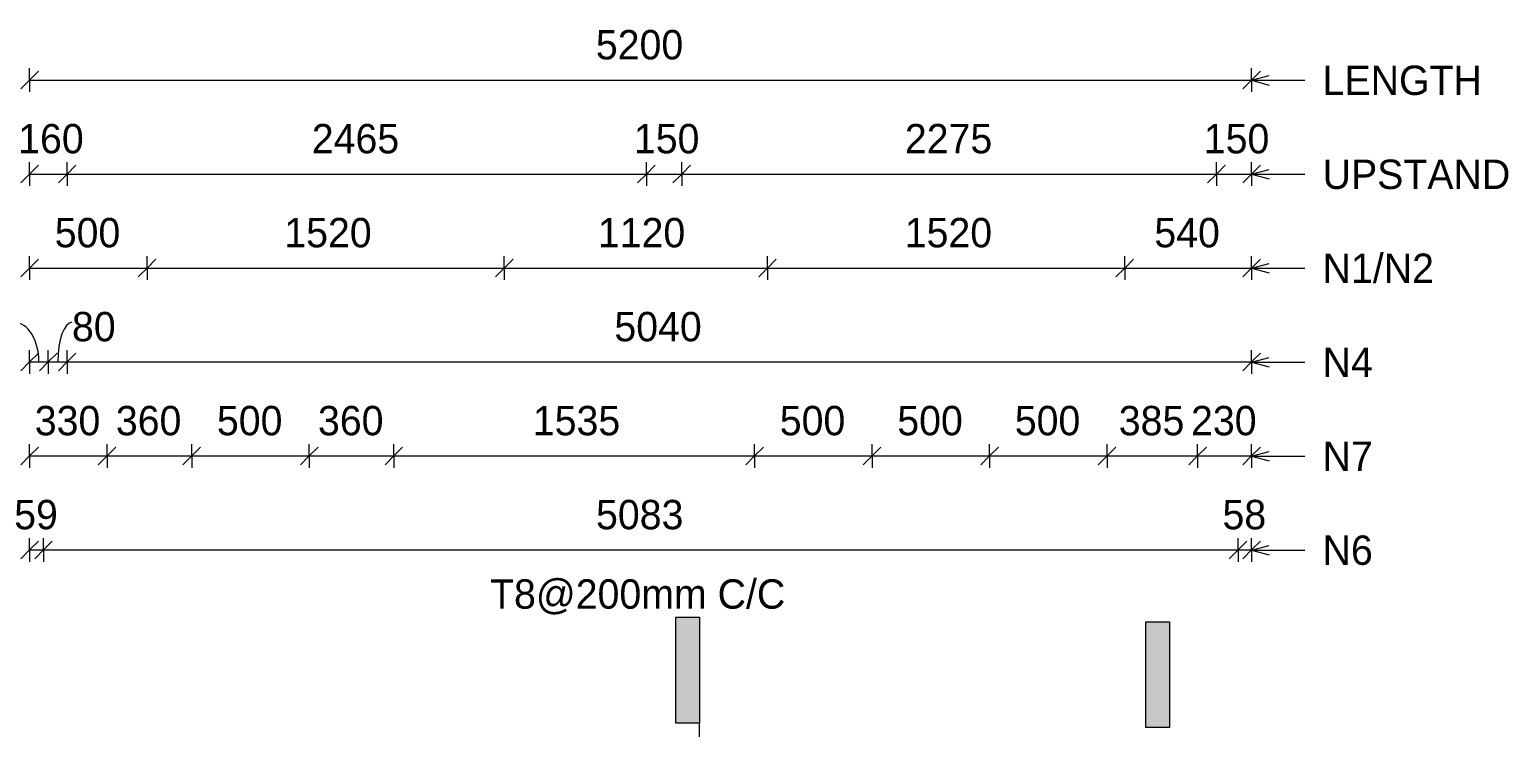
# Model space of a CAD drawing. Header units: millimetres. Extents: x 59546 to 97856, y 2513 to 30499.
# Drawn here: x 63183 to 69476, y 27529 to 30499 of the extents above; entities that cross this region are included whole.
import ezdxf

# ---------------------------------------------------------------- set-up
doc = ezdxf.new("R2010")
doc.units = ezdxf.units.MM
for name, color, linetype, lineweight in [('A-ANNO-DIMS', 211, 'Continuous', 9), ('A-ANNO-DIMS-50', 211, 'Continuous', 9), ('G-ANNO-SYMB', 111, 'Continuous', 9), ('G-ANNO-TEXT', 231, 'Continuous', 9)]:
    doc.layers.add(name, color=color, linetype=linetype, lineweight=lineweight)
doc.styles.add('Nirmala UI Semilight', font='NirmalaS.ttf', dxfattribs={"height": 125})
doc.dimstyles.new('Diagonal_-_2_5mm_NI_UI', dxfattribs={"dimscale": 304.8, "dimtxt": 130.920493, "dimasz": 0.246063, "dimexe": 0.164042, "dimexo": 0.0625, "dimgap": 0.164042, "dimtad": 1, "dimdec": 4, "dimzin": 0, "dimdsep": 46, "dimtxsty": 'Nirmala UI Semilight', "dimblk1": 'OBLIQUE', "dimblk2": 'OBLIQUE', "dimsah": 1, "dimcen": 0.09, "dimazin": 0, "dimtfac": 1, "dimtdec": 4, "dimtix": 1, "dimtmove": 0, "dimatfit": 3, "dimfxl": 0.164042, "dimfxlon": 1, "dimtvp": 1, "dimtolj": 1, "dimtzin": 0, "dimarcsym": 2})
doc.dimstyles.new('Diagonal_-_2_5mm_NI_UI_1', dxfattribs={"dimscale": 304.8, "dimtxt": 130.920493, "dimasz": 0.246063, "dimexe": 0.164042, "dimexo": 0.0625, "dimgap": 0.164042, "dimtad": 1, "dimdec": 4, "dimzin": 0, "dimdsep": 46, "dimtxsty": 'Nirmala UI Semilight', "dimblk1": 'OBLIQUE', "dimblk2": 'OBLIQUE', "dimsah": 1, "dimcen": 0.09, "dimazin": 0, "dimtfac": 1, "dimtdec": 4, "dimtix": 1, "dimtmove": 1, "dimatfit": 3, "dimfxl": 0.164042, "dimfxlon": 1, "dimtvp": 1, "dimtolj": 1, "dimtzin": 0, "dimarcsym": 2})

# ---------------------------------------------------------------- blocks, each defined once
blk = doc.blocks.new('Detail View - M_Section Tail - Filled Horizontal-14034-Elevation Top')
at = {"layer": 'G-ANNO-SYMB'}
blk.add_hatch(color=256, dxfattribs=at).paths.add_polyline_path([(68856, 25443.9), (68856, 25343.9), (69306, 25343.9), (69306, 25443.9)])
for p, q in [((68856, 25443.9), (69306, 25443.9)), ((68856, 25343.9), (68856, 25443.9)), ((69306, 25443.9), (69306, 25343.9)), ((69306, 25343.9), (68856, 25343.9))]:
    blk.add_line(p, q, dxfattribs=at)
blk = doc.blocks.new('DIMBLOCK1-Elevation Top')
at = {"layer": 'A-ANNO-DIMS-50'}
for p, q in [((63183, 30284.5), (63183, 30334.5)), ((68383, 30284.5), (68383, 30334.5)), ((63183, 30284.5), (63145.5, 30247)), ((63183, 30284.5), (63220.5, 30322)), ((63183, 30284.5), (68383, 30284.5)), ((63183, 30284.5), (63183, 30234.5)), ((68383, 30284.5), (68345.5, 30247)), ((68383, 30284.5), (68420.5, 30322)), ((68383, 30284.5), (68383, 30234.5))]:
    blk.add_line(p, q, dxfattribs=at)
at = {"layer": 'A-ANNO-DIMS-50', "color": 0, "insert": (65592.6, 30497.6), "char_height": 125, "width": 457.032, "attachment_point": 1, "line_spacing_factor": 1.142579, "style": 'Nirmala UI Semilight'}
blk.add_mtext('5200', dxfattribs=at)
blk = doc.blocks.new('_Oblique')
at = {"color": 0, "linetype": 'ByBlock', "lineweight": -2}
blk.add_line((-0.5, -0.5), (0.5, 0.5), dxfattribs=at)
blk = doc.blocks.new('DIMBLOCK2-Elevation Top')
at = {"layer": 'A-ANNO-DIMS-50'}
for p, q in [((63183, 29884.5), (63183, 29934.5)), ((63183, 29884.5), (63220.5, 29922)), ((63343, 29884.5), (63343, 29934.5)), ((63343, 29884.5), (63380.5, 29922)), ((63183, 29884.5), (63145.5, 29847)), ((63183, 29884.5), (63343, 29884.5)), ((63183, 29884.5), (63183, 29834.5)), ((63343, 29884.5), (63305.5, 29847)), ((63343, 29884.5), (63343, 29834.5))]:
    blk.add_line(p, q, dxfattribs=at)
at = {"layer": 'A-ANNO-DIMS-50', "color": 0, "insert": (63134.5, 30097.6), "char_height": 125, "width": 308.496, "attachment_point": 1, "line_spacing_factor": 1.142579, "style": 'Nirmala UI Semilight'}
blk.add_mtext('160', dxfattribs=at)
blk = doc.blocks.new('DIMBLOCK3-Elevation Top')
at = {"layer": 'A-ANNO-DIMS-50'}
for p, q in [((63343, 29884.5), (63343, 29934.5)), ((63343, 29884.5), (63380.5, 29922)), ((65808, 29884.5), (65808, 29934.5)), ((65808, 29884.5), (65845.5, 29922)), ((63343, 29884.5), (63305.5, 29847)), ((63343, 29884.5), (65808, 29884.5)), ((63343, 29884.5), (63343, 29834.5)), ((65808, 29884.5), (65770.5, 29847)), ((65808, 29884.5), (65808, 29834.5))]:
    blk.add_line(p, q, dxfattribs=at)
at = {"layer": 'A-ANNO-DIMS-50', "color": 0, "insert": (64383.9, 30097.6), "char_height": 125, "width": 459.888, "attachment_point": 1, "line_spacing_factor": 1.142579, "style": 'Nirmala UI Semilight'}
blk.add_mtext('2465', dxfattribs=at)
blk = doc.blocks.new('DIMBLOCK4-Elevation Top')
at = {"layer": 'A-ANNO-DIMS-50'}
for p, q in [((65808, 29884.5), (65808, 29934.5)), ((65808, 29884.5), (65845.5, 29922)), ((65958, 29884.5), (65958, 29934.5)), ((65958, 29884.5), (65995.5, 29922)), ((65808, 29884.5), (65770.5, 29847)), ((65808, 29884.5), (65958, 29884.5)), ((65808, 29884.5), (65808, 29834.5)), ((65958, 29884.5), (65920.5, 29847)), ((65958, 29884.5), (65958, 29834.5))]:
    blk.add_line(p, q, dxfattribs=at)
at = {"layer": 'A-ANNO-DIMS-50', "color": 0, "insert": (65754.5, 30097.6), "char_height": 125, "width": 308.496, "attachment_point": 1, "line_spacing_factor": 1.142579, "style": 'Nirmala UI Semilight'}
blk.add_mtext('150', dxfattribs=at)
blk = doc.blocks.new('DIMBLOCK5-Elevation Top')
at = {"layer": 'A-ANNO-DIMS-50'}
for p, q in [((65958, 29884.5), (65958, 29934.5)), ((65958, 29884.5), (65995.5, 29922)), ((68233, 29884.5), (68233, 29934.5)), ((68233, 29884.5), (68270.5, 29922)), ((65958, 29884.5), (65920.5, 29847)), ((65958, 29884.5), (68233, 29884.5)), ((65958, 29884.5), (65958, 29834.5)), ((68233, 29884.5), (68195.5, 29847)), ((68233, 29884.5), (68233, 29834.5))]:
    blk.add_line(p, q, dxfattribs=at)
at = {"layer": 'A-ANNO-DIMS-50', "color": 0, "insert": (66907.5, 30097.6), "char_height": 125, "width": 451.319, "attachment_point": 1, "line_spacing_factor": 1.142579, "style": 'Nirmala UI Semilight'}
blk.add_mtext('2275', dxfattribs=at)
blk = doc.blocks.new('DIMBLOCK6-Elevation Top')
at = {"layer": 'A-ANNO-DIMS-50'}
for p, q in [((68233, 29884.5), (68233, 29934.5)), ((68233, 29884.5), (68270.5, 29922)), ((68383, 29884.5), (68383, 29934.5)), ((68383, 29884.5), (68420.5, 29922)), ((68233, 29884.5), (68195.5, 29847)), ((68233, 29884.5), (68383, 29884.5)), ((68233, 29884.5), (68233, 29834.5)), ((68383, 29884.5), (68345.5, 29847)), ((68383, 29884.5), (68383, 29834.5))]:
    blk.add_line(p, q, dxfattribs=at)
at = {"layer": 'A-ANNO-DIMS-50', "color": 0, "insert": (68179.5, 30097.6), "char_height": 125, "width": 308.496, "attachment_point": 1, "line_spacing_factor": 1.142579, "style": 'Nirmala UI Semilight'}
blk.add_mtext('150', dxfattribs=at)
blk = doc.blocks.new('DIMBLOCK14-Elevation Top')
at = {"layer": 'A-ANNO-DIMS-50'}
for p, q in [((63183, 29484.5), (63183, 29534.5)), ((63183, 29484.5), (63220.5, 29522)), ((63683, 29484.5), (63683, 29534.5)), ((63683, 29484.5), (63720.5, 29522)), ((63183, 29484.5), (63145.5, 29447)), ((63183, 29484.5), (63683, 29484.5)), ((63183, 29484.5), (63183, 29434.5)), ((63683, 29484.5), (63645.5, 29447)), ((63683, 29484.5), (63683, 29434.5))]:
    blk.add_line(p, q, dxfattribs=at)
at = {"layer": 'A-ANNO-DIMS-50', "color": 0, "insert": (63290.2, 29697.6), "char_height": 125, "width": 342.774, "attachment_point": 1, "line_spacing_factor": 1.142579, "style": 'Nirmala UI Semilight'}
blk.add_mtext('500', dxfattribs=at)
blk = doc.blocks.new('DIMBLOCK15-Elevation Top')
at = {"layer": 'A-ANNO-DIMS-50'}
for p, q in [((63683, 29484.5), (63683, 29534.5)), ((63683, 29484.5), (63720.5, 29522)), ((65203, 29484.5), (65203, 29534.5)), ((65203, 29484.5), (65240.5, 29522)), ((63683, 29484.5), (63645.5, 29447)), ((63683, 29484.5), (65203, 29484.5)), ((63683, 29484.5), (63683, 29434.5)), ((65203, 29484.5), (65165.5, 29447)), ((65203, 29484.5), (65203, 29434.5))]:
    blk.add_line(p, q, dxfattribs=at)
at = {"layer": 'A-ANNO-DIMS-50', "color": 0, "insert": (64266.9, 29697.6), "char_height": 125, "width": 422.754, "attachment_point": 1, "line_spacing_factor": 1.142579, "style": 'Nirmala UI Semilight'}
blk.add_mtext('1520', dxfattribs=at)
blk = doc.blocks.new('DIMBLOCK16-Elevation Top')
at = {"layer": 'A-ANNO-DIMS-50'}
for p, q in [((65203, 29484.5), (65203, 29534.5)), ((65203, 29484.5), (65240.5, 29522)), ((66323, 29484.5), (66323, 29534.5)), ((66323, 29484.5), (66360.5, 29522)), ((65203, 29484.5), (65165.5, 29447)), ((65203, 29484.5), (66323, 29484.5)), ((65203, 29484.5), (65203, 29434.5)), ((66323, 29484.5), (66285.5, 29447)), ((66323, 29484.5), (66323, 29434.5))]:
    blk.add_line(p, q, dxfattribs=at)
at = {"layer": 'A-ANNO-DIMS-50', "color": 0, "insert": (65601.2, 29697.6), "char_height": 125, "width": 388.477, "attachment_point": 1, "line_spacing_factor": 1.142579, "style": 'Nirmala UI Semilight'}
blk.add_mtext('1120', dxfattribs=at)
blk = doc.blocks.new('DIMBLOCK17-Elevation Top')
at = {"layer": 'A-ANNO-DIMS-50'}
for p, q in [((66323, 29484.5), (66323, 29534.5)), ((66323, 29484.5), (66360.5, 29522)), ((67843, 29484.5), (67843, 29534.5)), ((67843, 29484.5), (67880.5, 29522)), ((66323, 29484.5), (66285.5, 29447)), ((66323, 29484.5), (67843, 29484.5)), ((66323, 29484.5), (66323, 29434.5)), ((67843, 29484.5), (67805.5, 29447)), ((67843, 29484.5), (67843, 29434.5))]:
    blk.add_line(p, q, dxfattribs=at)
at = {"layer": 'A-ANNO-DIMS-50', "color": 0, "insert": (66906.9, 29697.6), "char_height": 125, "width": 422.754, "attachment_point": 1, "line_spacing_factor": 1.142579, "style": 'Nirmala UI Semilight'}
blk.add_mtext('1520', dxfattribs=at)
blk = doc.blocks.new('DIMBLOCK18-Elevation Top')
at = {"layer": 'A-ANNO-DIMS-50'}
for p, q in [((67843, 29484.5), (67843, 29534.5)), ((67843, 29484.5), (67880.5, 29522)), ((68383, 29484.5), (68383, 29534.5)), ((68383, 29484.5), (68420.5, 29522)), ((67843, 29484.5), (67805.5, 29447)), ((67843, 29484.5), (68383, 29484.5)), ((67843, 29484.5), (67843, 29434.5)), ((68383, 29484.5), (68345.5, 29447)), ((68383, 29484.5), (68383, 29434.5))]:
    blk.add_line(p, q, dxfattribs=at)
at = {"layer": 'A-ANNO-DIMS-50', "color": 0, "insert": (67969, 29697.6), "char_height": 125, "width": 345.63, "attachment_point": 1, "line_spacing_factor": 1.142579, "style": 'Nirmala UI Semilight'}
blk.add_mtext('540', dxfattribs=at)
blk = doc.blocks.new('DIMBLOCK19-Elevation Top')
at = {"layer": 'A-ANNO-DIMS-50'}
for p, q in [((63183, 29084.5), (63145.5, 29047)), ((63183, 29084.5), (63183, 29134.5)), ((63183, 29084.5), (63220.5, 29122)), ((63183, 29084.5), (63262.6, 29084.5)), ((63183, 29084.5), (63183, 29034.5)), ((63262.6, 29084.5), (63225.1, 29047)), ((63262.6, 29084.5), (63262.6, 29134.5)), ((63262.6, 29084.5), (63300.1, 29122)), ((63262.6, 29084.5), (63262.6, 29034.5))]:
    blk.add_line(p, q, dxfattribs=at)
blk.add_ellipse((63117.8, 29084.5), major_axis=(0, 169), ratio=0.621267, start_param=4.712389, end_param=6.283185, dxfattribs=at)
at = {"layer": 'A-ANNO-DIMS-50', "color": 0, "insert": (62927.4, 29297.6), "char_height": 125, "width": 228.516, "attachment_point": 1, "line_spacing_factor": 1.142579, "style": 'Nirmala UI Semilight'}
blk.add_mtext('80', dxfattribs=at)
blk = doc.blocks.new('DIMBLOCK20-Elevation Top')
at = {"layer": 'A-ANNO-DIMS-50'}
for p, q in [((63262.6, 29084.5), (63225.1, 29047)), ((63262.6, 29084.5), (63262.6, 29134.5)), ((63262.6, 29084.5), (63300.1, 29122)), ((63262.6, 29084.5), (63343, 29084.5)), ((63262.6, 29084.5), (63262.6, 29034.5)), ((63343, 29084.5), (63305.5, 29047)), ((63343, 29084.5), (63343, 29134.5)), ((63343, 29084.5), (63380.5, 29122)), ((63343, 29084.5), (63343, 29034.5))]:
    blk.add_line(p, q, dxfattribs=at)
blk.add_ellipse((63363.4, 29084.5), major_axis=(0, 169), ratio=0.35814, start_param=0, end_param=1.570796, dxfattribs=at)
at = {"layer": 'A-ANNO-DIMS-50', "color": 0, "insert": (63363.4, 29297.6), "char_height": 125, "width": 228.516, "attachment_point": 1, "line_spacing_factor": 1.142579, "style": 'Nirmala UI Semilight'}
blk.add_mtext('80', dxfattribs=at)
blk = doc.blocks.new('DIMBLOCK21-Elevation Top')
at = {"layer": 'A-ANNO-DIMS-50'}
for p, q in [((63343, 29084.5), (63305.5, 29047)), ((63343, 29084.5), (63343, 29134.5)), ((63343, 29084.5), (63380.5, 29122)), ((63343, 29084.5), (68383, 29084.5)), ((63343, 29084.5), (63343, 29034.5)), ((68383, 29084.5), (68345.5, 29047)), ((68383, 29084.5), (68383, 29134.5)), ((68383, 29084.5), (68420.5, 29122)), ((68383, 29084.5), (68383, 29034.5))]:
    blk.add_line(p, q, dxfattribs=at)
at = {"layer": 'A-ANNO-DIMS-50', "color": 0, "insert": (65671.4, 29297.6), "char_height": 125, "width": 459.888, "attachment_point": 1, "line_spacing_factor": 1.142579, "style": 'Nirmala UI Semilight'}
blk.add_mtext('5040', dxfattribs=at)
blk = doc.blocks.new('DIMBLOCK30-Elevation Top')
at = {"layer": 'A-ANNO-DIMS-50'}
for p, q in [((63183, 28684.5), (63183, 28734.5)), ((63183, 28684.5), (63220.5, 28722)), ((63513, 28684.5), (63513, 28734.5)), ((63513, 28684.5), (63550.5, 28722)), ((63183, 28684.5), (63145.5, 28647)), ((63183, 28684.5), (63513, 28684.5)), ((63183, 28684.5), (63183, 28634.5)), ((63513, 28684.5), (63475.5, 28647)), ((63513, 28684.5), (63513, 28634.5))]:
    blk.add_line(p, q, dxfattribs=at)
at = {"layer": 'A-ANNO-DIMS-50', "color": 0, "insert": (63205.2, 28897.6), "char_height": 125, "width": 342.774, "attachment_point": 1, "line_spacing_factor": 1.142579, "style": 'Nirmala UI Semilight'}
blk.add_mtext('330', dxfattribs=at)
blk = doc.blocks.new('DIMBLOCK31-Elevation Top')
at = {"layer": 'A-ANNO-DIMS-50'}
for p, q in [((63513, 28684.5), (63513, 28734.5)), ((63513, 28684.5), (63550.5, 28722)), ((63873, 28684.5), (63873, 28734.5)), ((63873, 28684.5), (63910.5, 28722)), ((63513, 28684.5), (63475.5, 28647)), ((63513, 28684.5), (63873, 28684.5)), ((63513, 28684.5), (63513, 28634.5)), ((63873, 28684.5), (63835.5, 28647)), ((63873, 28684.5), (63873, 28634.5))]:
    blk.add_line(p, q, dxfattribs=at)
at = {"layer": 'A-ANNO-DIMS-50', "color": 0, "insert": (63550.2, 28897.6), "char_height": 125, "width": 342.774, "attachment_point": 1, "line_spacing_factor": 1.142579, "style": 'Nirmala UI Semilight'}
blk.add_mtext('360', dxfattribs=at)
blk = doc.blocks.new('DIMBLOCK32-Elevation Top')
at = {"layer": 'A-ANNO-DIMS-50'}
for p, q in [((63873, 28684.5), (63873, 28734.5)), ((63873, 28684.5), (63910.5, 28722)), ((64373, 28684.5), (64373, 28734.5)), ((64373, 28684.5), (64410.5, 28722)), ((63873, 28684.5), (63835.5, 28647)), ((63873, 28684.5), (64373, 28684.5)), ((63873, 28684.5), (63873, 28634.5)), ((64373, 28684.5), (64335.5, 28647)), ((64373, 28684.5), (64373, 28634.5))]:
    blk.add_line(p, q, dxfattribs=at)
at = {"layer": 'A-ANNO-DIMS-50', "color": 0, "insert": (63980.2, 28897.6), "char_height": 125, "width": 342.774, "attachment_point": 1, "line_spacing_factor": 1.142579, "style": 'Nirmala UI Semilight'}
blk.add_mtext('500', dxfattribs=at)
blk = doc.blocks.new('DIMBLOCK33-Elevation Top')
at = {"layer": 'A-ANNO-DIMS-50'}
for p, q in [((64373, 28684.5), (64373, 28734.5)), ((64373, 28684.5), (64410.5, 28722)), ((64733, 28684.5), (64733, 28734.5)), ((64733, 28684.5), (64770.5, 28722)), ((64373, 28684.5), (64335.5, 28647)), ((64373, 28684.5), (64733, 28684.5)), ((64373, 28684.5), (64373, 28634.5)), ((64733, 28684.5), (64695.5, 28647)), ((64733, 28684.5), (64733, 28634.5))]:
    blk.add_line(p, q, dxfattribs=at)
at = {"layer": 'A-ANNO-DIMS-50', "color": 0, "insert": (64410.2, 28897.6), "char_height": 125, "width": 342.774, "attachment_point": 1, "line_spacing_factor": 1.142579, "style": 'Nirmala UI Semilight'}
blk.add_mtext('360', dxfattribs=at)
blk = doc.blocks.new('DIMBLOCK34-Elevation Top')
at = {"layer": 'A-ANNO-DIMS-50'}
for p, q in [((64733, 28684.5), (64733, 28734.5)), ((64733, 28684.5), (64770.5, 28722)), ((66268, 28684.5), (66268, 28734.5)), ((66268, 28684.5), (66305.5, 28722)), ((64733, 28684.5), (64695.5, 28647)), ((64733, 28684.5), (66268, 28684.5)), ((64733, 28684.5), (64733, 28634.5)), ((66268, 28684.5), (66230.5, 28647)), ((66268, 28684.5), (66268, 28634.5))]:
    blk.add_line(p, q, dxfattribs=at)
at = {"layer": 'A-ANNO-DIMS-50', "color": 0, "insert": (65324.4, 28897.6), "char_height": 125, "width": 422.754, "attachment_point": 1, "line_spacing_factor": 1.142579, "style": 'Nirmala UI Semilight'}
blk.add_mtext('1535', dxfattribs=at)
blk = doc.blocks.new('DIMBLOCK35-Elevation Top')
at = {"layer": 'A-ANNO-DIMS-50'}
for p, q in [((66268, 28684.5), (66268, 28734.5)), ((66268, 28684.5), (66305.5, 28722)), ((66768, 28684.5), (66768, 28734.5)), ((66768, 28684.5), (66805.5, 28722)), ((66268, 28684.5), (66230.5, 28647)), ((66268, 28684.5), (66768, 28684.5)), ((66268, 28684.5), (66268, 28634.5)), ((66768, 28684.5), (66730.5, 28647)), ((66768, 28684.5), (66768, 28634.5))]:
    blk.add_line(p, q, dxfattribs=at)
at = {"layer": 'A-ANNO-DIMS-50', "color": 0, "insert": (66375.2, 28897.6), "char_height": 125, "width": 342.774, "attachment_point": 1, "line_spacing_factor": 1.142579, "style": 'Nirmala UI Semilight'}
blk.add_mtext('500', dxfattribs=at)
blk = doc.blocks.new('DIMBLOCK36-Elevation Top')
at = {"layer": 'A-ANNO-DIMS-50'}
for p, q in [((66768, 28684.5), (66768, 28734.5)), ((66768, 28684.5), (66805.5, 28722)), ((67268, 28684.5), (67268, 28734.5)), ((67268, 28684.5), (67305.5, 28722)), ((66768, 28684.5), (66730.5, 28647)), ((66768, 28684.5), (67268, 28684.5)), ((66768, 28684.5), (66768, 28634.5)), ((67268, 28684.5), (67230.5, 28647)), ((67268, 28684.5), (67268, 28634.5))]:
    blk.add_line(p, q, dxfattribs=at)
at = {"layer": 'A-ANNO-DIMS-50', "color": 0, "insert": (66875.2, 28897.6), "char_height": 125, "width": 342.774, "attachment_point": 1, "line_spacing_factor": 1.142579, "style": 'Nirmala UI Semilight'}
blk.add_mtext('500', dxfattribs=at)
blk = doc.blocks.new('DIMBLOCK37-Elevation Top')
at = {"layer": 'A-ANNO-DIMS-50'}
for p, q in [((67268, 28684.5), (67268, 28734.5)), ((67268, 28684.5), (67305.5, 28722)), ((67768, 28684.5), (67768, 28734.5)), ((67768, 28684.5), (67805.5, 28722)), ((67268, 28684.5), (67230.5, 28647)), ((67268, 28684.5), (67768, 28684.5)), ((67268, 28684.5), (67268, 28634.5)), ((67768, 28684.5), (67730.5, 28647)), ((67768, 28684.5), (67768, 28634.5))]:
    blk.add_line(p, q, dxfattribs=at)
at = {"layer": 'A-ANNO-DIMS-50', "color": 0, "insert": (67375.2, 28897.6), "char_height": 125, "width": 342.774, "attachment_point": 1, "line_spacing_factor": 1.142579, "style": 'Nirmala UI Semilight'}
blk.add_mtext('500', dxfattribs=at)
blk = doc.blocks.new('DIMBLOCK38-Elevation Top')
at = {"layer": 'A-ANNO-DIMS-50'}
for p, q in [((67768, 28684.5), (67768, 28734.5)), ((67768, 28684.5), (67805.5, 28722)), ((68153, 28684.5), (68153, 28734.5)), ((68153, 28684.5), (68190.5, 28722)), ((67768, 28684.5), (67730.5, 28647)), ((67768, 28684.5), (68153, 28684.5)), ((67768, 28684.5), (67768, 28634.5)), ((68153, 28684.5), (68115.5, 28647)), ((68153, 28684.5), (68153, 28634.5))]:
    blk.add_line(p, q, dxfattribs=at)
at = {"layer": 'A-ANNO-DIMS-50', "color": 0, "insert": (67817.7, 28897.6), "char_height": 125, "width": 342.774, "attachment_point": 1, "line_spacing_factor": 1.142579, "style": 'Nirmala UI Semilight'}
blk.add_mtext('385', dxfattribs=at)
blk = doc.blocks.new('DIMBLOCK39-Elevation Top')
at = {"layer": 'A-ANNO-DIMS-50'}
for p, q in [((68153, 28684.5), (68153, 28734.5)), ((68153, 28684.5), (68190.5, 28722)), ((68383, 28684.5), (68383, 28734.5)), ((68383, 28684.5), (68420.5, 28722)), ((68153, 28684.5), (68115.5, 28647)), ((68153, 28684.5), (68383, 28684.5)), ((68153, 28684.5), (68153, 28634.5)), ((68383, 28684.5), (68345.5, 28647)), ((68383, 28684.5), (68383, 28634.5))]:
    blk.add_line(p, q, dxfattribs=at)
at = {"layer": 'A-ANNO-DIMS-50', "color": 0, "insert": (68125.2, 28897.6), "char_height": 125, "width": 342.774, "attachment_point": 1, "line_spacing_factor": 1.142579, "style": 'Nirmala UI Semilight'}
blk.add_mtext('230', dxfattribs=at)
blk = doc.blocks.new('DIMBLOCK60-Elevation Top')
at = {"layer": 'A-ANNO-DIMS-50'}
for p, q in [((63183, 28284.5), (63183, 28334.5)), ((63183, 28284.5), (63220.5, 28322)), ((63242.2, 28284.5), (63242.2, 28334.5)), ((63242.2, 28284.5), (63279.7, 28322)), ((63183, 28284.5), (63145.5, 28247)), ((63183, 28284.5), (63242.2, 28284.5)), ((63183, 28284.5), (63183, 28234.5)), ((63242.2, 28284.5), (63204.7, 28247)), ((63242.2, 28284.5), (63242.2, 28234.5))]:
    blk.add_line(p, q, dxfattribs=at)
at = {"layer": 'A-ANNO-DIMS-50', "color": 0, "insert": (63117.4, 28497.6), "char_height": 125, "width": 228.516, "attachment_point": 1, "line_spacing_factor": 1.142579, "style": 'Nirmala UI Semilight'}
blk.add_mtext('59', dxfattribs=at)
blk = doc.blocks.new('DIMBLOCK61-Elevation Top')
at = {"layer": 'A-ANNO-DIMS-50'}
for p, q in [((63242.2, 28284.5), (63242.2, 28334.5)), ((63242.2, 28284.5), (63279.7, 28322)), ((68325.1, 28284.5), (68325.1, 28334.5)), ((68325.1, 28284.5), (68362.6, 28322)), ((63242.2, 28284.5), (63204.7, 28247)), ((63242.2, 28284.5), (68325.1, 28284.5)), ((63242.2, 28284.5), (63242.2, 28234.5)), ((68325.1, 28284.5), (68287.6, 28247)), ((68325.1, 28284.5), (68325.1, 28234.5))]:
    blk.add_line(p, q, dxfattribs=at)
at = {"layer": 'A-ANNO-DIMS-50', "color": 0, "char_height": 125, "attachment_point": 1, "line_spacing_factor": 1.142579, "style": 'Nirmala UI Semilight'}
for s, insert, width in [('5083', (65593.3, 28497.6), 457.032), ('T8@200mm C/C', (65142.2, 28159.5), 1539.625)]:
    blk.add_mtext(s, dxfattribs=dict(at, insert=insert, width=width))
blk = doc.blocks.new('DIMBLOCK62-Elevation Top')
at = {"layer": 'A-ANNO-DIMS-50'}
for p, q in [((68325.1, 28284.5), (68325.1, 28334.5)), ((68325.1, 28284.5), (68362.6, 28322)), ((68383, 28284.5), (68383, 28334.5)), ((68383, 28284.5), (68420.5, 28322)), ((68325.1, 28284.5), (68287.6, 28247)), ((68325.1, 28284.5), (68383, 28284.5)), ((68325.1, 28284.5), (68325.1, 28234.5)), ((68383, 28284.5), (68345.5, 28247)), ((68383, 28284.5), (68383, 28234.5))]:
    blk.add_line(p, q, dxfattribs=at)
at = {"layer": 'A-ANNO-DIMS-50', "color": 0, "insert": (68258.9, 28497.6), "char_height": 125, "width": 228.516, "attachment_point": 1, "line_spacing_factor": 1.142579, "style": 'Nirmala UI Semilight'}
blk.add_mtext('58', dxfattribs=at)

msp = doc.modelspace()

# ---------------------------------------------------------------- linework, layer by layer
at = {"layer": 'G-ANNO-SYMB'}
msp.add_line((66033.15313, 27465.04078), (66033.15313, 27547.95112), dxfattribs=at)
at = {"layer": 'G-ANNO-TEXT', "color": 250}
for p, q in [((68382.99572, 30283.54541), (68457.99572, 30303.6416)), ((68382.99572, 30283.54541), (68457.99572, 30263.44922)), ((68382.99572, 30283.54541), (68609.93849, 30283.54541)), ((68382.99572, 29883.54541), (68457.99572, 29903.6416)), ((68382.99572, 29883.54541), (68457.99572, 29863.44922)), ((68382.99572, 29883.54541), (68609.93849, 29883.54541)), ((68382.99572, 29483.54541), (68457.99572, 29503.6416)), ((68382.99572, 29483.54541), (68457.99572, 29463.44922)), ((68382.99572, 29483.54541), (68609.93849, 29483.54541)), ((68382.99572, 29083.54541), (68457.99572, 29103.6416)), ((68382.99572, 29083.54541), (68457.99572, 29063.44922)), ((68382.99572, 29083.54541), (68609.93849, 29083.54541)), ((68382.99572, 28683.54541), (68457.99572, 28703.6416)), ((68382.99572, 28683.54541), (68457.99572, 28663.44922)), ((68382.99572, 28683.54541), (68609.93849, 28683.54541)), ((68382.99572, 28283.54541), (68457.99572, 28303.6416)), ((68382.99572, 28283.54541), (68457.99572, 28263.44922)), ((68382.99572, 28283.54541), (68609.93849, 28283.54541))]:
    msp.add_line(p, q, dxfattribs=at)

# ---------------------------------------------------------------- block references
at = {"layer": 'G-ANNO-SYMB', "rotation": 89.99999999999997}
for p in [(91377.00948, -41308.04592), (93377.00948, -41326.88493)]:
    msp.add_blockref('Detail View - M_Section Tail - Filled Horizontal-14034-Elevation Top', p, dxfattribs=at)

# ---------------------------------------------------------------- texts
at = {"layer": 'G-ANNO-TEXT', "color": 7, "char_height": 125, "attachment_point": 1, "style": 'Nirmala UI Semilight'}
for s, insert, width in [('LENGTH', (68684.93849, 30346.04541), 765.6115625), ('UPSTAND', (68684.93849, 29946.04541), 909.9153125), ('N1/N2', (68684.93849, 29546.04541), 585.231875), ('N4', (68684.93849, 29146.04541), 272.57375), ('N7', (68684.93849, 28746.04541), 264.556875), ('N6', (68684.93849, 28346.04541), 268.5653125)]:
    msp.add_mtext(s, dxfattribs=dict(at, insert=insert, width=width))

# ---------------------------------------------------------------- dimensions: what is measured, and where the dimension line sits
at = {"layer": 'A-ANNO-DIMS'}
for base, p1, p2, override, picture, middle in [((68383.04259, 30284.47528), (63183.04259, 30234.47528), (68383.04259, 30234.47528), {"dimpost": '<>', "dimfxl": 5200}, 'DIMBLOCK1-Elevation Top', (65783.04259, 30399.06733)), ((63343.04259, 29884.47528), (63183.04259, 29834.47528), (63343.04259, 29834.47528), {"dimpost": '<>', "dimfxl": 160}, 'DIMBLOCK2-Elevation Top', (63263.04259, 29999.45959)), ((65808.04259, 29884.47528), (63343.04259, 29834.47528), (65808.04259, 29834.47528), {"dimpost": '<>', "dimfxl": 2465}, 'DIMBLOCK3-Elevation Top', (64575.54259, 29999.11092)), ((65958.04259, 29884.47528), (65808.04259, 29834.47528), (65958.04259, 29834.47528), {"dimpost": '<>', "dimfxl": 150}, 'DIMBLOCK4-Elevation Top', (65883.04259, 29999.41601)), ((68233.04259, 29884.47528), (65958.04259, 29834.47528), (68233.04259, 29834.47528), {"dimpost": '<>', "dimfxl": 2275}, 'DIMBLOCK5-Elevation Top', (67095.54259, 29999.06733)), ((68383.04259, 29884.47528), (68233.04259, 29834.47528), (68383.04259, 29834.47528), {"dimpost": '<>', "dimfxl": 150}, 'DIMBLOCK6-Elevation Top', (68308.04259, 29999.41601)), ((63683.04259, 29484.47528), (63183.04259, 29434.47528), (63683.04259, 29434.47528), {"dimpost": '<>', "dimfxl": 500}, 'DIMBLOCK14-Elevation Top', (63433.04259, 29599.06733)), ((65203.04259, 29484.47528), (63683.04259, 29434.47528), (65203.04259, 29434.47528), {"dimpost": '<>', "dimfxl": 1520}, 'DIMBLOCK15-Elevation Top', (64443.04259, 29599.41601)), ((66323.04259, 29484.47528), (65203.04259, 29434.47528), (66323.04259, 29434.47528), {"dimpost": '<>', "dimfxl": 1120}, 'DIMBLOCK16-Elevation Top', (65763.04259, 29599.41601)), ((67843.04259, 29484.47528), (66323.04259, 29434.47528), (67843.04259, 29434.47528), {"dimpost": '<>', "dimfxl": 1520}, 'DIMBLOCK17-Elevation Top', (67083.04259, 29599.41601)), ((68383.04259, 29484.47528), (67843.04259, 29434.47528), (68383.04259, 29434.47528), {"dimpost": '<>', "dimfxl": 540}, 'DIMBLOCK18-Elevation Top', (68113.04259, 29599.06733)), ((68383.04259, 29084.47528), (63343.04259, 29034.47528), (68383.04259, 29034.47528), {"dimpost": '<>', "dimfxl": 5040}, 'DIMBLOCK21-Elevation Top', (65863.04259, 29199.06733)), ((63513.04259, 28684.47528), (63183.04259, 28634.47528), (63513.04259, 28634.47528), {"dimpost": '<>', "dimfxl": 330}, 'DIMBLOCK30-Elevation Top', (63348.04259, 28799.11092)), ((63873.04259, 28684.47528), (63513.04259, 28634.47528), (63873.04259, 28634.47528), {"dimpost": '<>', "dimfxl": 360}, 'DIMBLOCK31-Elevation Top', (63693.04259, 28799.11092)), ((64373.04259, 28684.47528), (63873.04259, 28634.47528), (64373.04259, 28634.47528), {"dimpost": '<>', "dimfxl": 500}, 'DIMBLOCK32-Elevation Top', (64123.04259, 28799.06733)), ((64733.04259, 28684.47528), (64373.04259, 28634.47528), (64733.04259, 28634.47528), {"dimpost": '<>', "dimfxl": 360}, 'DIMBLOCK33-Elevation Top', (64553.04259, 28799.11092)), ((66268.04259, 28684.47528), (64733.04259, 28634.47528), (66268.04259, 28634.47528), {"dimpost": '<>', "dimfxl": 1535}, 'DIMBLOCK34-Elevation Top', (65500.54259, 28799.45959)), ((66768.04259, 28684.47528), (66268.04259, 28634.47528), (66768.04259, 28634.47528), {"dimpost": '<>', "dimfxl": 500}, 'DIMBLOCK35-Elevation Top', (66518.04259, 28799.06733)), ((67268.04259, 28684.47528), (66768.04259, 28634.47528), (67268.04259, 28634.47528), {"dimpost": '<>', "dimfxl": 500}, 'DIMBLOCK36-Elevation Top', (67018.04259, 28799.06733)), ((67768.04259, 28684.47528), (67268.04259, 28634.47528), (67768.04259, 28634.47528), {"dimpost": '<>', "dimfxl": 500}, 'DIMBLOCK37-Elevation Top', (67518.04259, 28799.06733)), ((68153.04259, 28684.47528), (67768.04259, 28634.47528), (68153.04259, 28634.47528), {"dimpost": '<>', "dimfxl": 385}, 'DIMBLOCK38-Elevation Top', (67960.54259, 28799.11092)), ((68383.04259, 28684.47528), (68153.04259, 28634.47528), (68383.04259, 28634.47528), {"dimpost": '<>', "dimfxl": 230}, 'DIMBLOCK39-Elevation Top', (68268.04259, 28799.11092)), ((63242.23127, 28284.47528), (63183.04259, 28234.47528), (63242.23127, 28234.47528), {"dimpost": '<>', "dimfxl": 59.188683}, 'DIMBLOCK60-Elevation Top', (63212.63693, 28399.11092)), ((68383.04259, 28284.47528), (68325.1302, 28234.47528), (68383.04259, 28234.47528), {"dimpost": '<>', "dimfxl": 57.912384}, 'DIMBLOCK62-Elevation Top', (68354.08639, 28399.06733))]:
    dim = msp.add_linear_dim(base=base, p1=p1, p2=p2, dimstyle='Diagonal_-_2_5mm_NI_UI', override=override, dxfattribs=at)
    dim.commit()
    dim.dimension.update_dxf_attribs({"geometry": picture, "text_midpoint": middle})
for base, p1, p2, override, picture, middle in [((63262.60222, 29084.47528), (63183.04259, 29034.47528), (63262.60222, 29034.47528), {"dimpost": '<>', "dimfxl": 79.559635}, 'DIMBLOCK19-Elevation Top', (63041.64483, 29214.22791)), ((63343.04259, 29084.47528), (63262.60222, 29034.47528), (63343.04259, 29034.47528), {"dimpost": '<>', "dimfxl": 80.440365}, 'DIMBLOCK20-Elevation Top', (63477.61257, 29214.22791))]:
    dim = msp.add_linear_dim(base=base, p1=p1, p2=p2, dimstyle='Diagonal_-_2_5mm_NI_UI_1', override=override, dxfattribs=at)
    dim.commit()
    dim.dimension.update_dxf_attribs({"geometry": picture, "text_midpoint": middle, "dimtype": 160})
dim = msp.add_linear_dim(base=(68325.1302, 28284.47528), p1=(63242.23127, 28234.47528), p2=(68325.1302, 28234.47528), text='<>\\XT8@200mm C/C', dimstyle='Diagonal_-_2_5mm_NI_UI', override={"dimpost": '<>', "dimfxl": 5082.898933}, dxfattribs=at)
dim.commit()
dim.dimension.update_dxf_attribs({"geometry": 'DIMBLOCK61-Elevation Top', "text_midpoint": (65783.68074, 28284.47528)})

doc.saveas('drawing.dxf')
